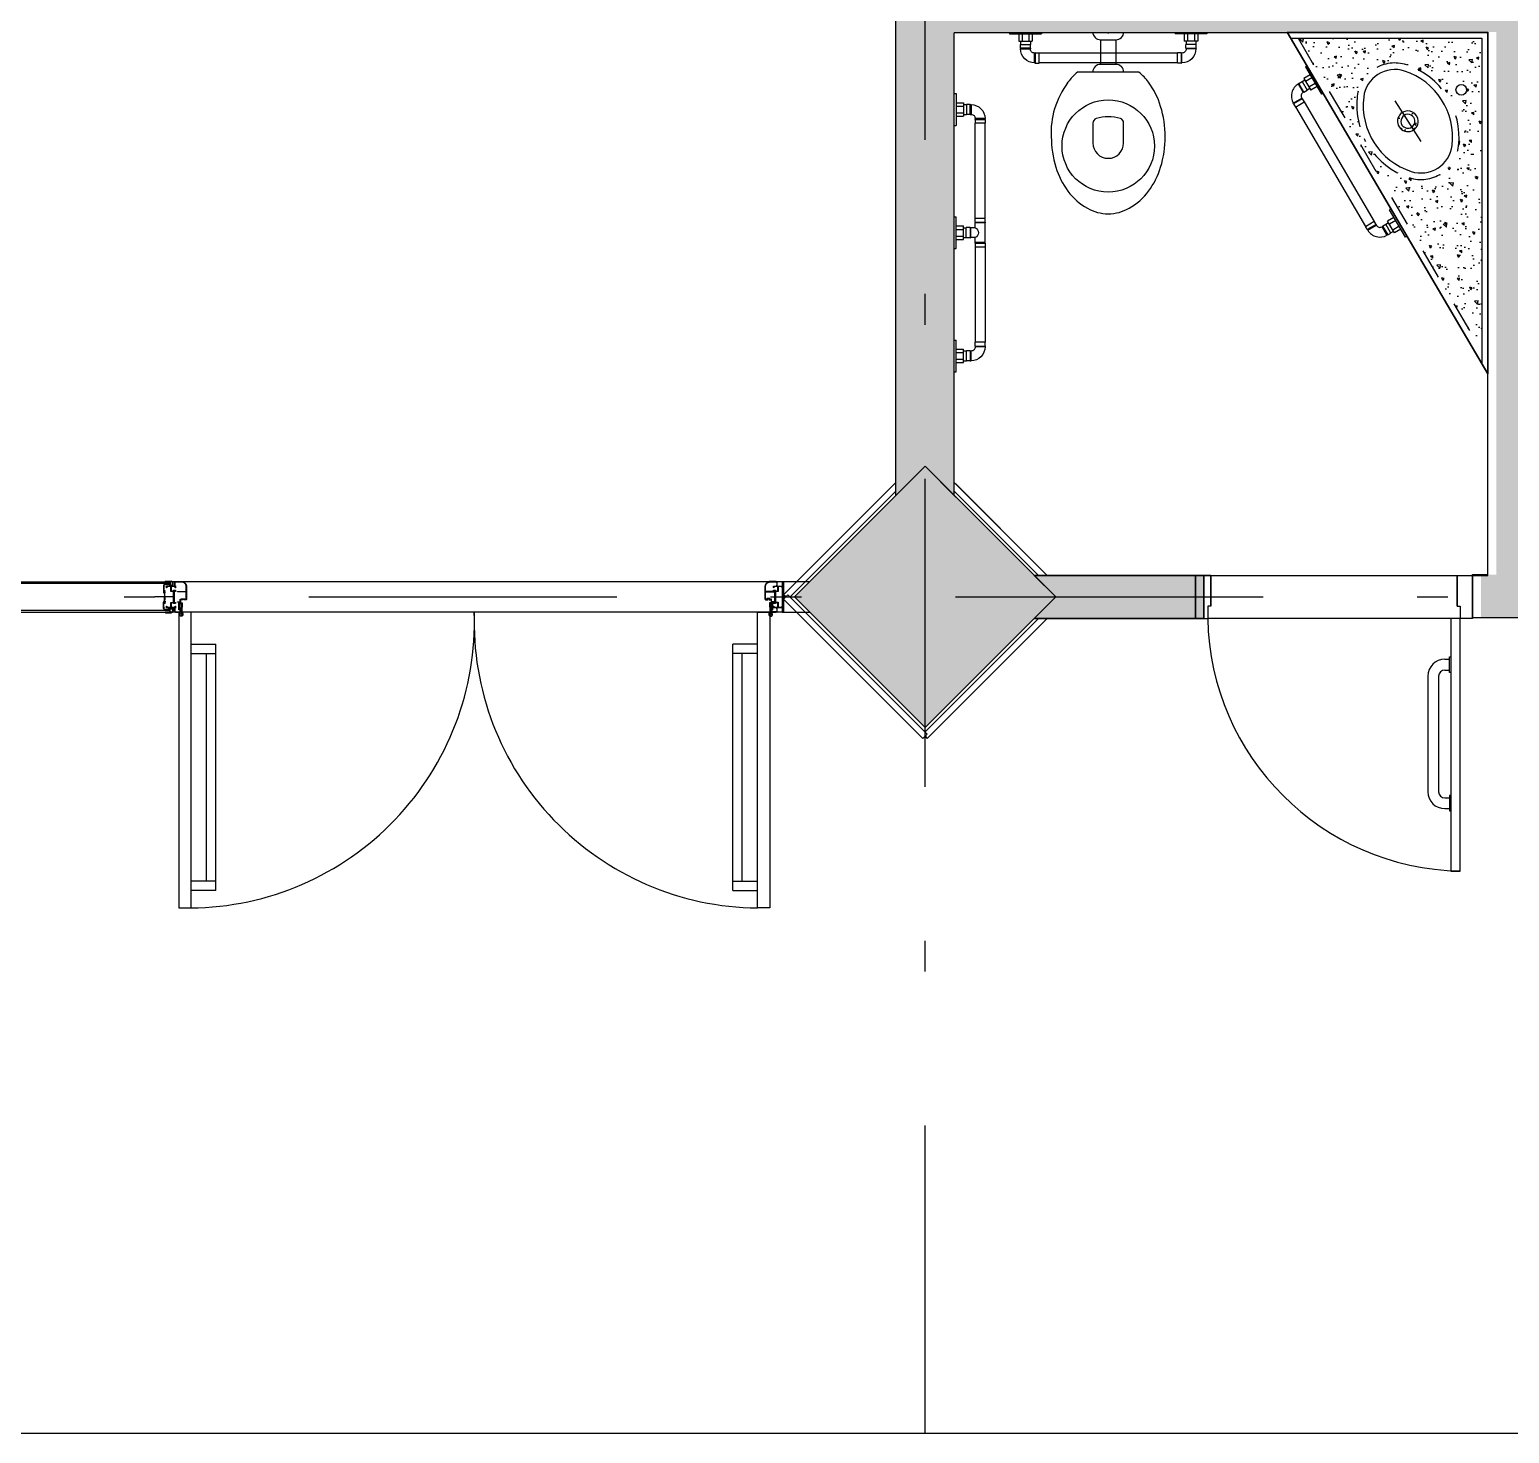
# Model space of a CAD drawing. Header units: millimetres. Extents: x 182 to 575, y -105 to 95.
# Drawn here: x 334.908 to 339.714, y 41.71 to 46.269 of the extents above; entities that cross this region are included whole.
import ezdxf

# ---------------------------------------------------------------- set-up
doc = ezdxf.new("R2010")
doc.units = ezdxf.units.MM
doc.header["$MEASUREMENT"] = 0
for name, pattern in [('DASHDOT', [1, 0.5, -0.25, 0, -0.25]), ('DASHED', [0.75, 0.5, -0.25]), ('XR_BL2_AND_MON-REV15$0$DASHDOT', [1, 0.5, -0.25, 0, -0.25])]:
    doc.linetypes.add(name, pattern=pattern)
for name, color, linetype in [('ALV_HT', 253, 'Continuous'), ('base', 253, 'Continuous'), ('COB_PROJ_EST', 1, 'Continuous'), ('CORRIMÃO', 41, 'Continuous'), ('EIXOS', 31, 'DASHDOT'), ('PVC', 2, 'Continuous'), ('SAN', 1, 'Continuous'), ('XR_BL2_AND_MON-REV15$0$EIXOS_PERFIL', 181, 'XR_BL2_AND_MON-REV15$0$DASHDOT'), ('XR_BL2_AND_MON-REV15$0$PERFIL_DIV', 41, 'Continuous')]:
    doc.layers.add(name, color=color, linetype=linetype)

# ---------------------------------------------------------------- blocks, each defined once
blk = doc.blocks.new('XR_BL2_AND_MON-REV15$0$P50X50')
at = {"layer": 'base'}
blk.add_hatch(color=256, dxfattribs=at).paths.add_polyline_path([(0, -0.4243), (0.4243, 0), (0, 0.4243), (-0.4243, 0)])
at = {"layer": 'base', "linetype": 'ByBlock'}
blk.add_lwpolyline([(0, -0.4243), (0.4243, 0), (0, 0.4243), (-0.4243, 0)], close=True, dxfattribs=at)
blk = doc.blocks.new('XR_BL2_AND_MON-REV15$0$PILAR 60X60_45')
at = {"layer": 'base'}
blk.add_blockref('XR_BL2_AND_MON-REV15$0$P50X50', (0, 0), dxfattribs=at)
blk = doc.blocks.new('W_BARRA_VASO_3ART2')
at = {"layer": 'PVC', "color": 0}
for p, q in [((0, 0), (0, -0.006)), ((0.103, 0), (0.103, -0.006)), ((0.4, 0), (0.4, -0.006)), ((0.503, 0), (0.503, -0.006)), ((0.8, 0), (0.8, -0.006)), ((0.903, 0), (0.903, -0.006)), ((0, -0.006), (0.103, -0.006)), ((0.0296, -0.006), (0.0296, -0.03)), ((0.0296, -0.03), (0.0734, -0.03)), ((0.0349, -0.052), (0.0349, -0.04)), ((0.0349, -0.04), (0.068, -0.04)), ((0.0356, -0.03), (0.0356, -0.04)), ((0.0406, -0.006), (0.0406, -0.03)), ((0.0624, -0.006), (0.0624, -0.03)), ((0.0673, -0.03), (0.0673, -0.04)), ((0.068, -0.052), (0.068, -0.04)), ((0.0734, -0.006), (0.0734, -0.03)), ((0.503, -0.006), (0.4, -0.006)), ((0.4296, -0.006), (0.4296, -0.03)), ((0.4734, -0.03), (0.4296, -0.03)), ((0.4349, -0.051), (0.4349, -0.039)), ((0.4681, -0.039), (0.4349, -0.039)), ((0.4356, -0.03), (0.4356, -0.039)), ((0.4406, -0.006), (0.4406, -0.03)), ((0.4624, -0.006), (0.4624, -0.03)), ((0.4674, -0.03), (0.4674, -0.039)), ((0.4681, -0.051), (0.4681, -0.039)), ((0.4734, -0.006), (0.4734, -0.03)), ((0.903, -0.006), (0.8, -0.006)), ((0.8296, -0.006), (0.8296, -0.03)), ((0.8734, -0.03), (0.8296, -0.03)), ((0.8681, -0.04), (0.835, -0.04)), ((0.835, -0.052), (0.835, -0.04)), ((0.8356, -0.03), (0.8356, -0.04)), ((0.8406, -0.006), (0.8406, -0.03)), ((0.8624, -0.006), (0.8624, -0.03)), ((0.8674, -0.03), (0.8674, -0.04)), ((0.8681, -0.052), (0.8681, -0.04)), ((0.8734, -0.006), (0.8734, -0.03)), ((0.068, -0.052), (0.0349, -0.052)), ((0.0349, -0.052), (0.0356, -0.0546)), ((0.0356, -0.0546), (0.0674, -0.0546)), ((0.068, -0.052), (0.0674, -0.0546)), ((0.0835, -0.0675), (0.0809, -0.0681)), ((0.0809, -0.0999), (0.0809, -0.0681)), ((0.0835, -0.0675), (0.0835, -0.1006)), ((0.0835, -0.0675), (0.0955, -0.0675)), ((0.0955, -0.1006), (0.0955, -0.0675)), ((0.405, -0.0681), (0.0955, -0.0681)), ((0.405, -0.1006), (0.405, -0.0674)), ((0.417, -0.0674), (0.405, -0.0674)), ((0.417, -0.0674), (0.417, -0.1006)), ((0.417, -0.0674), (0.4195, -0.0681)), ((0.4195, -0.0999), (0.4195, -0.0681)), ((0.4356, -0.0681), (0.4195, -0.0681)), ((0.4349, -0.051), (0.4356, -0.0535)), ((0.4349, -0.051), (0.4681, -0.051)), ((0.4674, -0.0535), (0.4356, -0.0535)), ((0.4356, -0.0681), (0.4356, -0.0535)), ((0.4681, -0.051), (0.4674, -0.0535)), ((0.4674, -0.0681), (0.4674, -0.0535)), ((0.4835, -0.0681), (0.4674, -0.0681)), ((0.486, -0.0674), (0.4835, -0.0681)), ((0.4835, -0.0999), (0.4835, -0.0681)), ((0.486, -0.0674), (0.486, -0.1006)), ((0.486, -0.0674), (0.498, -0.0674)), ((0.498, -0.1006), (0.498, -0.0674)), ((0.498, -0.0681), (0.8075, -0.0681)), ((0.8075, -0.1006), (0.8075, -0.0675)), ((0.8195, -0.0675), (0.8075, -0.0675)), ((0.8195, -0.0675), (0.8195, -0.1006)), ((0.8195, -0.0675), (0.8221, -0.0681)), ((0.8221, -0.0999), (0.8221, -0.0681)), ((0.835, -0.052), (0.8681, -0.052)), ((0.835, -0.052), (0.8356, -0.0546)), ((0.8674, -0.0546), (0.8356, -0.0546)), ((0.8681, -0.052), (0.8674, -0.0546)), ((0.0835, -0.1006), (0.0809, -0.0999)), ((0.0835, -0.1006), (0.0955, -0.1006)), ((0.405, -0.0999), (0.0955, -0.0999)), ((0.417, -0.1006), (0.405, -0.1006)), ((0.4171, -0.1005), (0.4195, -0.0999)), ((0.4835, -0.0999), (0.4195, -0.0999)), ((0.486, -0.1006), (0.4835, -0.0999)), ((0.486, -0.1006), (0.498, -0.1006)), ((0.498, -0.0999), (0.8075, -0.0999)), ((0.8195, -0.1006), (0.8075, -0.1006)), ((0.8195, -0.1006), (0.8221, -0.0999))]:
    blk.add_line(p, q, dxfattribs=at)
for centre, radius, start, end in [((0.0809, -0.0546), 0.0453, 179.998, 270.002), ((0.0809, -0.0546), 0.0136, 179.5263, 270), ((0.4515, -0.0615), 0.0172, 202.6199, 337.3801), ((0.8221, -0.0546), 0.0136, 270, 0.4737), ((0.8221, -0.0546), 0.0453, 269.998, 0.002)]:
    blk.add_arc(centre, radius, start, end, dxfattribs=at)
blk = doc.blocks.new('BAC-PL2')
for p, q in [((0, 0), (0.005, 0)), ((0.025, 0.025), (0.105, 0.025)), ((0.025, -0.025), (0.105, -0.025))]:
    blk.add_line(p, q)
for points in [[(0.13, 0.0998), (0.13, -0.0998, 0.056984), (0.1632, -0.1308, 0.085116), (0.2494, -0.1743, 0.090221), (0.34, -0.185, 0.074494), (0.4387, -0.1702, 0.085116), (0.5168, -0.1308, 0.106255), (0.5723, -0.0677, 0.128271), (0.59, 0, 0.128271), (0.5723, 0.0677, 0.106255), (0.5168, 0.1308, 0.085116), (0.4387, 0.1702, 0.074494), (0.34, 0.185, 0.074494), (0.2413, 0.1702, 0.085116), (0.1632, 0.1308, 0.056984)], [(0.2955, 0.05, 0.326276), (0.2812, 0.0396, 0.155871), (0.2812, -0.0396, 0.326276), (0.2955, -0.05), (0.36, -0.05, 1), (0.36, 0.05)]]:
    blk.add_lwpolyline(points, format="xyb", close=True)
for points in [[(0, -0.05, 0.414214), (0.025, -0.025), (0.025, 0.025, 0.414483), (0, 0.05)], [(0.13, 0.05, 0.414483), (0.105, 0.025), (0.105, -0.025, 0.414214), (0.13, -0.05)]]:
    blk.add_lwpolyline(points, format="xyb")
blk.add_circle((0.37, 0), 0.15)
blk = doc.blocks.new('DEF')
at = {"layer": 'PVC', "color": 0}
for p, q in [((0, 0.6406), (0.006, 0.6406)), ((0.006, 0.6406), (0.006, 0.5376)), ((0.006, 0.611), (0.03, 0.611)), ((0.006, 0.6001), (0.03, 0.6001)), ((0.006, 0.5782), (0.03, 0.5782)), ((0.03, 0.611), (0.03, 0.5672)), ((0.03, 0.605), (0.04, 0.605)), ((0.04, 0.6057), (0.04, 0.5726)), ((0.052, 0.6057), (0.04, 0.6057)), ((0.052, 0.5726), (0.052, 0.6057)), ((0.052, 0.6057), (0.0546, 0.605)), ((0.0546, 0.605), (0.0546, 0.5733)), ((0, 0.5376), (0.006, 0.5376)), ((0.006, 0.5672), (0.03, 0.5672)), ((0.03, 0.5732), (0.04, 0.5732)), ((0.052, 0.5726), (0.04, 0.5726)), ((0.052, 0.5726), (0.0546, 0.5733)), ((0.0675, 0.5571), (0.0681, 0.5597)), ((0.0675, 0.5571), (0.1006, 0.5571)), ((0.0675, 0.5571), (0.0675, 0.5451)), ((0.1006, 0.5451), (0.0675, 0.5451)), ((0.0999, 0.5597), (0.0681, 0.5597)), ((0.0681, 0.0955), (0.0681, 0.5451)), ((0.1006, 0.5571), (0.0999, 0.5597)), ((0.0999, 0.0955), (0.0999, 0.5451)), ((0.1006, 0.5571), (0.1006, 0.5451)), ((0, 0.103), (0.006, 0.103)), ((0.006, 0), (0.006, 0.103)), ((0.006, 0.0734), (0.03, 0.0734)), ((0.006, 0.0624), (0.03, 0.0624)), ((0.03, 0.0296), (0.03, 0.0734)), ((0.03, 0.0673), (0.04, 0.0673)), ((0.052, 0.068), (0.04, 0.068)), ((0.04, 0.0349), (0.04, 0.068)), ((0.052, 0.068), (0.052, 0.0349)), ((0.052, 0.068), (0.0546, 0.0674)), ((0.0546, 0.0356), (0.0546, 0.0674)), ((0.1006, 0.0955), (0.0675, 0.0955)), ((0.0675, 0.0835), (0.0675, 0.0955)), ((0.0675, 0.0835), (0.1006, 0.0835)), ((0.0675, 0.0835), (0.0681, 0.0809)), ((0.0999, 0.0809), (0.0681, 0.0809)), ((0.1006, 0.0835), (0.0999, 0.0809)), ((0.1006, 0.0835), (0.1006, 0.0955)), ((0, 0), (0.006, 0)), ((0.006, 0.0406), (0.03, 0.0406)), ((0.006, 0.0296), (0.03, 0.0296)), ((0.03, 0.0356), (0.04, 0.0356)), ((0.052, 0.0349), (0.04, 0.0349)), ((0.052, 0.0349), (0.0546, 0.0356))]:
    blk.add_line(p, q, dxfattribs=at)
for centre, radius, start, end in [((0.0546, 0.5597), 0.0453, 359.998, 90.002), ((0.0546, 0.5597), 0.0136, 0, 90.4737), ((0.0546, 0.0809), 0.0136, 269.5263, 0), ((0.0546, 0.0809), 0.0453, 269.998, 0.002)]:
    blk.add_arc(centre, radius, start, end, dxfattribs=at)
blk = doc.blocks.new('XR_BL2_AND_MON-REV15$0$DI_LEIT12V3')
at = {"layer": 'XR_BL2_AND_MON-REV15$0$EIXOS_PERFIL'}
blk.add_line((-6.3, 0), (58.6, 0), dxfattribs=at)
at = {"layer": 'XR_BL2_AND_MON-REV15$0$PERFIL_DIV'}
for p, q in [((24, 51), (5.8, 51)), ((8.5, 49.5), (8.5, 40)), ((25, 49.5), (25, 50)), ((0, 35), (0, 44.5)), ((0, 35), (1.5, 35)), ((1.5, 38), (1.5, 44.5)), ((8.5, 38), (1.5, 38)), ((1.5, 36.5), (8.5, 36.5)), ((1.5, 35), (1.5, 36.5)), ((8.5, 40), (8.5, 40)), ((8.5, 40), (8.5, 38)), ((8.5, 36.5), (8.5, 35)), ((8.5, 35), (15, 35)), ((24.8, 42.2), (10, 42.2)), ((10, 36.5), (10, 41)), ((10, 41), (16.4, 41)), ((15, 36.5), (10, 36.5)), ((15, 35), (15, 36.5)), ((23, 41), (24.8, 41)), ((0, -35), (0, -44.5)), ((0, -35), (1.5, -35)), ((1.5, -35), (1.5, -36.5)), ((1.5, -36.5), (8.5, -36.5)), ((1.5, -38), (1.5, -44.5)), ((8.5, -38), (1.5, -38)), ((8.5, -35), (15, -35)), ((8.5, -36.5), (8.5, -35)), ((8.5, -40), (8.5, -38)), ((8.5, -40), (8.5, -40)), ((8.5, -49.5), (8.5, -40)), ((10, -36.5), (10, -41)), ((15, -36.5), (10, -36.5)), ((10, -41), (16.4, -41)), ((24.8, -42.2), (10, -42.2)), ((15, -35), (15, -36.5)), ((23, -41), (24.8, -41)), ((24, -51), (5.8, -51)), ((25, -49.5), (25, -50))]:
    blk.add_line(p, q, dxfattribs=at)
at = {"layer": 'XR_BL2_AND_MON-REV15$0$PERFIL_DIV', "linetype": 'Continuous'}
for p, q in [((5.9, 49.5), (8.5, 49.5)), ((10, 42.2), (10, 49.5)), ((10, 49.5), (25, 49.5)), ((25, 1.5), (25, 0)), ((25, 1.5), (26, 1.5)), ((25, 0), (27.5, 0)), ((25, 0), (27.5, 0)), ((25, 0), (27.5, 0)), ((25, -1.5), (25, 0)), ((25, 0), (27.5, 0)), ((25.4, 18.4), (25.4, 19.7)), ((25.4, 14), (25.4, 15.4)), ((26, 1.5), (26, 8.8)), ((26.6, 11.2), (27.6, 12.7)), ((26.8, 36.5), (26.8, 35)), ((26.8, 36.5), (29.4, 36.5)), ((26.8, 35), (29.3, 35)), ((26.9, 19), (26.9, 18.7)), ((26.9, 15.1), (26.9, 14.8)), ((27.5, 8.9), (27.5, 0)), ((27.5, -8.9), (27.5, 0)), ((27.7, 19), (27.7, 18.7)), ((27.7, 15.1), (27.7, 14.8)), ((28.2, 11.4), (29.8, 14.1)), ((29.1, 17.3), (29.4, 17.3)), ((29.1, 16.5), (29.4, 16.5)), ((29.4, 36.5), (29.3, 36.8)), ((29.3, 35), (29.3, 20.3)), ((30.5, 37), (30.5, 16.7)), ((10, -42.2), (10, -49.5)), ((25, -1.5), (26, -1.5)), ((25.4, -14), (25.4, -15.4)), ((25.4, -18.4), (25.4, -19.7)), ((26, -1.5), (26, -8.8)), ((26.6, -11.2), (27.6, -12.7)), ((26.8, -35), (29.3, -35)), ((26.8, -36.5), (26.8, -35)), ((26.8, -36.5), (29.4, -36.5)), ((26.9, -15.1), (26.9, -14.8)), ((26.9, -19), (26.9, -18.7)), ((27.7, -15.1), (27.7, -14.8)), ((27.7, -19), (27.7, -18.7)), ((28.2, -11.4), (29.8, -14.1)), ((29.1, -16.5), (29.4, -16.5)), ((29.1, -17.3), (29.4, -17.3)), ((29.3, -35), (29.3, -20.3)), ((29.4, -36.5), (29.3, -36.8)), ((30.5, -37), (30.5, -16.7)), ((5.9, -49.5), (8.5, -49.5)), ((10, -49.5), (25, -49.5))]:
    blk.add_line(p, q, dxfattribs=at)
at = {"layer": 'XR_BL2_AND_MON-REV15$0$PERFIL_DIV'}
for centre, radius, start, end in [((6, 44.9), 6.07, 90.5943, 185.4313), ((6, 44.9), 4.57, 90.5943, 185.4313), ((24, 50), 1, 0, 90), ((6, -44.9), 6.07, 174.5687, 269.4057), ((6, -44.9), 4.57, 174.5687, 269.4057), ((24, -50), 1, 270, 0)]:
    blk.add_arc(centre, radius, start, end, dxfattribs=at)
at = {"layer": 'XR_BL2_AND_MON-REV15$0$PERFIL_DIV', "linetype": 'Continuous'}
for centre, radius, start, end in [((19.7, 47.4), 7.23, 242.7929, 297.2071), ((24, 35.6), 6.6, 11.8368, 83.416), ((24.3, 36), 5.05, 9.9202, 84.746), ((25.7, 19.7), 0.3, 118.0213, 180), ((25.7, 18.4), 0.3, 180, 315.2481), ((25.7, 15.4), 0.3, 44.7519, 180), ((25.7, 14), 0.3, 180, 241.9787), ((27.3, 16.9), 3.55, 62.9643, 118.0213), ((27.3, 16.9), 3.55, 241.9787, 269.2788), ((27.3, 16.9), 1.85, 102.4869, 135.2481), ((27.3, 16.9), 1.85, 224.7519, 257.5131), ((30.6, 8.8), 4.68, 148.731, 180), ((27.3, 16.9), 2.15, 79.2778, 100.7222), ((27.3, 16.9), 2.15, 259.2778, 280.7222), ((27.2, 12.9), 0.4, 328.731, 89.2788), ((32.5, 8.9), 5, 148.731, 180), ((27.3, 16.9), 1.85, 12.4869, 77.5131), ((27.3, 16.9), 1.85, 282.4869, 347.5131), ((29, 20.3), 0.3, 242.9643, 0), ((27.3, 16.9), 2.15, 349.2778, 10.7222), ((25.5, 16.7), 5, 328.731, 0), ((19.7, -47.4), 7.23, 62.7929, 117.2071), ((24.3, -36), 5.05, 275.254, 350.0798), ((24, -35.6), 6.6, 276.584, 348.1632), ((25.7, -14), 0.3, 118.0213, 180), ((25.7, -15.4), 0.3, 180, 315.2481), ((25.7, -18.4), 0.3, 44.7519, 180), ((25.7, -19.7), 0.3, 180, 241.9787), ((27.3, -16.9), 3.55, 90.7212, 118.0213), ((27.3, -16.9), 3.55, 241.9787, 297.0357), ((27.3, -16.9), 1.85, 102.4869, 135.2481), ((27.3, -16.9), 1.85, 224.7519, 257.5131), ((30.6, -8.8), 4.68, 180, 211.269), ((27.3, -16.9), 2.15, 79.2778, 100.7222), ((27.3, -16.9), 2.15, 259.2778, 280.7222), ((27.2, -12.9), 0.4, 270.7212, 31.269), ((32.5, -8.9), 5, 180, 211.269), ((27.3, -16.9), 1.85, 12.4869, 77.5131), ((27.3, -16.9), 1.85, 282.4869, 347.5131), ((29, -20.3), 0.3, 0, 117.0357), ((27.3, -16.9), 2.15, 349.2778, 10.7222), ((25.5, -16.7), 5, 0, 31.269)]:
    blk.add_arc(centre, radius, start, end, dxfattribs=at)

msp = doc.modelspace()

# ---------------------------------------------------------------- hatches: boundary and pattern name
at = {"layer": 'base'}
for points in [[(342.8713, 48.7989), (342.8713, 50.5458), (343.0413, 50.5458), (343.0413, 50.4558), (343.0113, 50.4558), (343.0113, 47.0021), (343.0413, 47.0021), (343.0413, 46.9121), (342.8713, 46.9121), (342.8713, 48.6589), (339.8117, 48.6589), (339.8117, 44.4989), (341.2993, 44.4989), (341.2993, 44.3589), (339.6217, 44.3589), (339.6217, 44.4989), (339.6717, 44.4989), (339.6717, 46.2607), (337.9113, 46.2607), (337.9113, 44.7582), (337.8163, 44.8532), (337.7213, 44.7582), (337.7213, 49.0389), (338.8217, 49.0389), (338.8217, 48.8989), (337.9113, 48.8989), (337.9113, 46.4007), (339.6717, 46.4007), (339.6717, 48.8989), (339.6217, 48.8989), (339.6217, 49.0389), (339.6717, 49.0389), (339.6717, 52.9589), (338.1706, 52.9589), (338.2406, 53.0289), (338.1706, 53.0989), (341.2993, 53.0989), (341.2993, 52.9589), (339.8117, 52.9589), (339.8117, 48.7989)], [(338.1706, 44.4964), (338.2406, 44.4264), (338.1706, 44.3564), (338.6944, 44.3564), (338.6944, 44.4964)], [(338.7217, 44.4964), (338.7217, 44.3564), (338.1706, 44.3564), (338.2406, 44.4264), (338.1706, 44.4964)]]:
    msp.add_hatch(color=256, dxfattribs=at).paths.add_polyline_path(points)
at = {"layer": 'CORRIMÃO', "linetype": 'ByBlock'}
h = msp.add_hatch(dxfattribs=at)
h.set_pattern_fill('AR-CONC', color=0, scale=0.0125, angle=90, style=0)
h.set_pattern_definition([(140, (373.82134, 32.192794), (0.00784402, 0.08965752), [0.009375, -0.103125]), (85, (373.82134, 32.19279), (-0.09402402, -0.01734392), [0.0075, -0.0825]), (190.4514, (373.82199, 32.20027), (-0.08617994, 0.07231367), [0.00796752, -0.08764276]), (136.1842, (373.79634, 32.19279), (0.02068988, 0.13340513), [0.0140625, -0.1546875]), (186.6356, (373.79806, 32.20391), (-0.12176473, 0.11683284), [0.0119513, -0.13146412]), (81.1842, (373.79634, 32.1928), (-0.1217648, 0.11683274), [0.01125, -0.12375]), (111, (373.80259, 32.205294), (0.05032736, 0.07461338), [0.009375, -0.103125]), (56, (373.80259, 32.20529), (-0.09064376, 0.03041442), [0.0075, -0.0825]), (161.4514, (373.80678, 32.21151), (-0.04031631, 0.10502783), [0.00796752, -0.08764276]), (127.5, (373.82134, 32.192794), (-0.041611732, 0.001519982), [0, -0.0815, 0, -0.08375, 0, -0.0828125]), (97.5, (373.82134, 32.192794), (-0.049301464, 0.03288369), [0, -0.04775, 0, -0.079625, 0, -0.0315625]), (57.5, (373.82134, 32.16492), (0.00281936, 0.066727805), [0, -0.03125, 0, -0.0975, 0, -0.129375]), (47.5, (373.82134, 32.15242), (-0.01251312, 0.07289827), [0, -0.040625, 0, -0.06475, 0, -0.091875])])
h.paths.add_polyline_path([(339.0278, 46.2406), (339.3368, 45.7143, -0.069439), (339.4417, 45.5355), (339.6244, 45.2242), (339.6244, 46.2406)])
h.paths.add_polyline_path([(339.549, 45.8899, 0.359179), (339.3801, 46.1542, 0.472393), (339.2202, 46.052, 0.358975), (339.3892, 45.7878, 0.471699)], flags=16)
h.paths.add_polyline_path([(339.528, 45.8924, 0.000015), (339.528, 45.8924, -0.471257), (339.3959, 45.8079, -0.359176), (339.2412, 46.0494, 0.358974), (339.3957, 45.8079, 0.471701)], flags=0)
h.paths.add_polyline_path([(339.4182, 45.9725, -1.732057), (339.3665, 45.9993, -0.577348)], flags=0)
h.paths.add_polyline_path([(339.4037, 45.9832, -1), (339.3655, 45.9588, -1)], flags=0)
h.paths.add_polyline_path([(339.5583, 46.0905, -1), (339.5583, 46.0555, -1)], flags=16)

# ---------------------------------------------------------------- linework, layer by layer
at = {"layer": 'ALV_HT', "color": 0, "ltscale": 0.5}
msp.add_line((338.9929, 46.2606, 195.166), (339.6444, 45.1506, 195.166), dxfattribs=at)
at = {"layer": 'base'}
for p, q in [((337.7213, 44.7557, 195.166), (337.7213, 49.0364, 195.166)), ((337.7213, 44.7557, 195.166), (337.7213, 49.0364, 195.166)), ((337.9113, 44.7557, 195.166), (337.9113, 46.2581, 195.166)), ((339.6444, 46.2581, 195.166), (337.9113, 46.2581, 195.166)), ((337.9113, 44.7557, 195.166), (337.9113, 46.2581, 195.166)), ((339.6444, 46.2581, 195.166), (337.9113, 46.2581, 195.166)), ((339.6444, 44.4989, 195.166), (339.6444, 46.2606, 195.166)), ((339.6444, 44.4964, 195.166), (339.6444, 46.2581, 195.166)), ((339.6444, 44.4964, 195.166), (339.6444, 46.2581, 195.166)), ((337.8163, 44.8507, 195.166), (337.7163, 44.7507, 195.166)), ((337.9163, 44.7507, 195.166), (337.8163, 44.8507, 195.166)), ((337.7213, 44.7698, -19.9735), (337.3779, 44.4264, -19.9735)), ((338.1847, 44.4964, -19.9735), (337.9113, 44.7698, -19.9735)), ((337.9163, 44.7648), (338.1797, 44.5014)), ((338.1706, 44.4964, 195.166), (338.2406, 44.4264, 195.166)), ((338.6944, 44.4964, 195.166), (338.1706, 44.4964, 195.166)), ((338.7217, 44.4964, 195.166), (338.1706, 44.4964, 195.166)), ((338.6944, 44.3564, 195.166), (338.6944, 44.4964, 195.166)), ((338.7217, 44.3564, 195.166), (338.7217, 44.4964, 195.166)), ((338.7444, 44.4964), (338.7444, 44.3964)), ((339.5444, 44.4964), (339.5444, 44.3964)), ((339.5944, 44.3589, 195.166), (339.5944, 44.4989, 195.166)), ((339.5944, 44.4989, 195.166), (339.6444, 44.4989, 195.166)), ((339.5944, 44.3564, 195.166), (339.5944, 44.4964, 195.166)), ((339.5944, 44.4964, 195.166), (339.6444, 44.4964, 195.166)), ((339.5944, 44.3564, 195.166), (339.5944, 44.4964, 195.166)), ((339.5944, 44.4964, 195.166), (339.6444, 44.4964, 195.166)), ((339.5944, 44.3564, 195.166), (339.5944, 44.4964, 195.166)), ((337.3567, 44.4193, -19.9735), (337.8093, 43.9668, -19.9735)), ((337.3709, 44.4335, -19.9735), (337.8234, 43.9809, -19.9735)), ((338.2406, 44.4264, 195.166), (338.1706, 44.3564, 195.166)), ((337.8163, 43.988, -19.9735), (338.1847, 44.3564, -19.9735)), ((337.8234, 43.9668, -19.9735), (338.213, 44.3564, -19.9735)), ((338.1706, 44.3564, 195.166), (338.6944, 44.3564, 195.166)), ((338.1706, 44.3564, 195.166), (338.7217, 44.3564, 195.166)), ((341.2706, 44.3589, 195.166), (339.5944, 44.3589, 195.166)), ((339.5044, 44.2239), (339.5194, 44.2239)), ((339.5044, 44.1889), (339.5194, 44.1889)), ((339.4494, 44.1689), (339.4494, 43.7939)), ((339.4844, 44.1689), (339.4844, 43.7939)), ((337.8163, 43.9739, -19.9735), (337.8093, 43.9668, -19.9735)), ((337.8163, 43.9739, -19.9735), (337.8234, 43.9809, -19.9735)), ((337.8163, 43.9739, -19.9735), (337.8234, 43.9668, -19.9735)), ((339.5044, 43.7739), (339.5194, 43.7739)), ((339.5044, 43.7389), (339.5194, 43.7389))]:
    msp.add_line(p, q, dxfattribs=at)
at = {"layer": 'base', "linetype": 'DASHED', "ltscale": 0.05}
msp.add_line((339.0278, 46.2406, 195.166), (339.6244, 45.2242, 195.166), dxfattribs=at)
at = {"layer": 'base'}
for points in [[(348.7305, 41.7102), (302.2147, 41.7102), (302.2147, 58.4931), (348.7305, 58.4931)], [(339.0046, 46.2406), (339.6244, 46.2406), (339.6244, 45.1847)], [(333.7062, 44.4697), (333.7062, 44.4757), (335.363, 44.4757), (335.363, 44.4697)], [(338.1706, 44.4964), (338.2406, 44.4264), (338.1706, 44.3564), (338.6944, 44.3564), (338.6944, 44.4964)], [(338.7217, 44.4964), (338.7217, 44.3564), (338.1706, 44.3564), (338.2406, 44.4264), (338.1706, 44.4964)], [(333.7062, 44.3827), (333.7062, 44.3767), (335.363, 44.3767), (335.363, 44.3827)], [(339.5544, 44.3564), (339.5244, 44.3564), (339.5244, 43.5364), (339.5544, 43.5364)], [(339.5194, 44.2314), (339.5244, 44.2314), (339.5244, 44.1814), (339.5194, 44.1814)], [(339.5194, 43.7314), (339.5244, 43.7314), (339.5244, 43.7814), (339.5194, 43.7814)]]:
    msp.add_lwpolyline(points, close=True, dxfattribs=at)
for points in [[(338.9929, 46.2606), (339.6444, 46.2606), (339.6444, 45.1506), (338.9929, 46.2606)], [(337.9163, 44.7507), (337.8163, 44.8507), (337.7163, 44.7507)], [(337.7213, 44.7981), (337.3567, 44.4335)], [(338.213, 44.4964), (337.9113, 44.7981)], [(337.9163, 44.7931), (338.208, 44.5014)], [(337.3521, 44.4764), (337.4421, 44.4764)], [(337.3563, 44.4764), (337.4421, 44.4764)], [(338.1706, 44.3564), (338.2406, 44.4264), (338.1706, 44.4964)], [(338.7444, 44.3964), (338.7444, 44.4964), (338.6944, 44.4964), (338.6944, 44.3564), (338.7344, 44.3564)], [(338.7148, 44.4964), (339.5444, 44.4964)], [(338.7421, 44.4964), (339.5717, 44.4964)], [(339.5444, 44.3964), (339.5444, 44.4964), (339.5944, 44.4964), (339.5944, 44.3564), (339.5544, 44.3564)], [(337.3521, 44.3764), (337.4421, 44.3764)], [(337.3563, 44.3764), (337.4421, 44.3764)], [(338.7444, 44.3964), (338.7344, 44.3964), (338.7344, 44.3564)], [(339.5444, 44.3964), (339.5544, 44.3964), (339.5544, 44.3564)], [(339.5444, 44.3564), (338.7344, 44.3564)], [(339.5717, 44.3564), (338.7617, 44.3564)]]:
    msp.add_lwpolyline(points, dxfattribs=at)
at = {"layer": 'base', "linetype": 'DASHED', "ltscale": 0.05}
for points in [[(339.3801, 46.1542, 0.472393), (339.2202, 46.052)], [(339.549, 45.8899, 0.359179), (339.3801, 46.1542)], [(339.2202, 46.052, 0.358975), (339.3892, 45.7878)], [(339.3892, 45.7878, 0.471699), (339.549, 45.8899)]]:
    msp.add_lwpolyline(points, format="xyb", dxfattribs=at)
at = {"layer": 'base'}
for points in [[(339.3736, 46.1341, 0.472527), (339.2412, 46.0494)], [(339.528, 45.8924, 0.359169), (339.3736, 46.1341)], [(339.2412, 46.0494, 0.358974), (339.3957, 45.8079)], [(339.4037, 45.9832, 1), (339.3655, 45.9588)], [(339.3655, 45.9588, 1), (339.4037, 45.9832)], [(339.3957, 45.8079, 0.471701), (339.528, 45.8924)]]:
    msp.add_lwpolyline(points, format="xyb", dxfattribs=at)
msp.add_lwpolyline([(339.3665, 45.9993, 1.732057), (339.4182, 45.9725, 0.577348)], format="xyb", close=True, dxfattribs=at)
for centre, radius, start, end in [((339.5703, 44.3724), 0.8361, 181.0931, 268.9069), ((339.5044, 44.1689), 0.055, 90, 180), ((339.5044, 44.1689), 0.02, 90, 180), ((339.5044, 43.7939), 0.055, 180, 270), ((339.5044, 43.7939), 0.02, 180, 270)]:
    msp.add_arc(centre, radius, start, end, dxfattribs=at)
at = {"layer": 'COB_PROJ_EST', "linetype": 'ByBlock'}
for p, q in [((335.3521, 44.4764), (337.3521, 44.4764)), ((337.3521, 44.3764), (335.3521, 44.3764))]:
    msp.add_line(p, q, dxfattribs=at)
at = {"layer": 'COB_PROJ_EST'}
for p, q in [((337.3709, 44.4335, -19.9735), (337.3567, 44.4193, -19.9735)), ((337.3638, 44.4264, -19.9735), (337.3567, 44.4335, -19.9735)), ((335.4321, 44.2731, 195.166), (335.5121, 44.2731, 195.166)), ((335.5121, 43.4731, 195.166), (335.5121, 44.2731, 195.166)), ((337.1921, 43.4731, 195.166), (337.1921, 44.2731, 195.166)), ((337.2721, 44.2731, 195.166), (337.1921, 44.2731, 195.166)), ((335.4321, 44.2431, 195.166), (335.5121, 44.2431, 195.166)), ((335.4821, 43.5031, 195.166), (335.4821, 44.2431, 195.166)), ((337.2721, 44.2431, 195.166), (337.1921, 44.2431, 195.166)), ((337.2221, 43.5031, 195.166), (337.2221, 44.2431, 195.166)), ((335.5121, 43.5031, 195.166), (335.4321, 43.5031, 195.166)), ((337.1921, 43.5031, 195.166), (337.2721, 43.5031, 195.166)), ((335.5121, 43.4731, 195.166), (335.4321, 43.4731, 195.166)), ((337.1921, 43.4731, 195.166), (337.2721, 43.4731, 195.166))]:
    msp.add_line(p, q, dxfattribs=at)
at = {"layer": 'COB_PROJ_EST', "linetype": 'Continuous', "flags": 128}
for points in [[(335.3978, 44.3782, -0.414214), (335.3958, 44.3762), (335.383, 44.3762, -0.414214), (335.378, 44.3812), (335.378, 44.3912), (335.3818, 44.3912), (335.3818, 44.39), (335.3795, 44.39), (335.3795, 44.3812, 0.414214), (335.383, 44.3777), (335.3958, 44.3777, 0.414214), (335.3963, 44.3782), (335.3963, 44.3842), (335.3926, 44.3842), (335.3926, 44.4095), (335.3915, 44.4095, -0.75), (335.3895, 44.4095), (335.3885, 44.4095), (335.3885, 44.4107), (335.3963, 44.4107), (335.3963, 44.4187), (335.4028, 44.4187), (335.4015, 44.4207), (335.4121, 44.4207), (335.4108, 44.4187), (335.4158, 44.4187, 0.414214), (335.4163, 44.4192), (335.4163, 44.4425), (335.3885, 44.4425), (335.3885, 44.4437), (335.3895, 44.4437, -0.75), (335.3915, 44.4437), (335.4158, 44.4437, 2.414214), (335.4163, 44.4442), (335.4163, 44.4597, 0.414214), (335.4013, 44.4747), (335.3828, 44.4747, 0.426212), (335.3795, 44.4712), (335.3795, 44.4629, 0.414214), (335.38, 44.4624), (335.3818, 44.4624), (335.3818, 44.4612), (335.378, 44.4612), (335.378, 44.4712, -0.422579), (335.3828, 44.4762), (335.4013, 44.4762, -0.414214), (335.4178, 44.4597), (335.4178, 44.4192, -0.414214), (335.4158, 44.4172), (335.4083, 44.4172), (335.4098, 44.4195), (335.4038, 44.4195), (335.4053, 44.4172), (335.3978, 44.4172), (335.3978, 44.4055), (335.3963, 44.4055), (335.3963, 44.4095), (335.3938, 44.4095), (335.3938, 44.3854), (335.3963, 44.3854), (335.3963, 44.3895), (335.3978, 44.3895), (335.3978, 44.3782)], [(337.3163, 44.3784, 0.414214), (337.3183, 44.3764), (337.3311, 44.3764, 0.414214), (337.3361, 44.3814), (337.3361, 44.3914), (337.3323, 44.3914), (337.3323, 44.3902), (337.3346, 44.3902), (337.3346, 44.3814, -0.414214), (337.3311, 44.3779), (337.3183, 44.3779, -0.414214), (337.3178, 44.3784), (337.3178, 44.3844), (337.3215, 44.3844), (337.3215, 44.4097), (337.3226, 44.4097, 0.75), (337.3246, 44.4097), (337.3256, 44.4097), (337.3256, 44.4109), (337.3178, 44.4109), (337.3178, 44.4189), (337.3113, 44.4189), (337.3126, 44.4209), (337.302, 44.4209), (337.3033, 44.4189), (337.2983, 44.4189, -0.414214), (337.2978, 44.4194), (337.2978, 44.4427), (337.3256, 44.4427), (337.3256, 44.4439), (337.3246, 44.4439, 0.75), (337.3226, 44.4439), (337.2983, 44.4439, -2.414214), (337.2978, 44.4444), (337.2978, 44.4599, -0.414214), (337.3128, 44.4749), (337.3313, 44.4749, -0.426212), (337.3346, 44.4714), (337.3346, 44.4631, -0.414214), (337.3341, 44.4626), (337.3323, 44.4626), (337.3323, 44.4614), (337.3361, 44.4614), (337.3361, 44.4714, 0.422579), (337.3313, 44.4764), (337.3128, 44.4764, 0.414214), (337.2963, 44.4599), (337.2963, 44.4194, 0.414214), (337.2983, 44.4174), (337.3058, 44.4174), (337.3043, 44.4197), (337.3103, 44.4197), (337.3088, 44.4174), (337.3163, 44.4174), (337.3163, 44.4057), (337.3178, 44.4057), (337.3178, 44.4097), (337.3203, 44.4097), (337.3203, 44.3856), (337.3178, 44.3856), (337.3178, 44.3897), (337.3163, 44.3897), (337.3163, 44.3784)], [(335.402, 44.3754, -4.632625), (335.397, 44.3755, 0.294496), (335.3982, 44.3773), (335.3984, 44.39), (335.3984, 44.39), (335.3964, 44.39), (335.3963, 44.3875, -1), (335.3943, 44.3875), (335.3944, 44.392), (335.3949, 44.3925), (335.3949, 44.397), (335.3954, 44.3975), (335.3949, 44.398), (335.395, 44.4025), (335.3945, 44.403), (335.3945, 44.4075, -1), (335.3965, 44.4075), (335.3965, 44.405), (335.3995, 44.405), (335.3994, 44.3932), (335.401, 44.3916), (335.4008, 44.3773, 0.294496), (335.402, 44.3754)], [(335.397, 44.3755, 0.294496), (335.3982, 44.3773), (335.3984, 44.3896), (335.4, 44.3912), (335.4001, 44.4067), (335.4027, 44.4067), (335.4024, 44.3766), (335.4039, 44.3766), (335.4039, 44.374, -3.099483), (335.397, 44.3755)], [(337.3121, 44.3756, 4.632625), (337.3171, 44.3757, -0.294496), (337.3159, 44.3775), (337.3157, 44.3902), (337.3157, 44.3902), (337.3177, 44.3902), (337.3178, 44.3877, 1), (337.3198, 44.3877), (337.3197, 44.3922), (337.3192, 44.3927), (337.3192, 44.3972), (337.3187, 44.3977), (337.3192, 44.3982), (337.3191, 44.4027), (337.3196, 44.4032), (337.3196, 44.4077, 1), (337.3176, 44.4077), (337.3176, 44.4052), (337.3146, 44.4052), (337.3147, 44.3934), (337.3131, 44.3918), (337.3133, 44.3775, -0.294496), (337.3121, 44.3756)], [(337.3171, 44.3757, -0.294496), (337.3159, 44.3775), (337.3157, 44.3898), (337.3141, 44.3914), (337.314, 44.4069), (337.3114, 44.4069), (337.3117, 44.3768), (337.3102, 44.3768), (337.3102, 44.3742, 3.099483), (337.3171, 44.3757)]]:
    msp.add_lwpolyline(points, format="xyb", dxfattribs=at)
at = {"layer": 'COB_PROJ_EST'}
for points in [[(337.3521, 44.4764), (337.3521, 44.3764)], [(337.3563, 44.4764), (337.3563, 44.3764)]]:
    msp.add_lwpolyline(points, dxfattribs=at)
at = {"layer": 'COB_PROJ_EST', "linetype": 'Continuous'}
for points in [[(335.3806, 44.4087), (335.3816, 44.4087, -0.414214), (335.3821, 44.4082), (335.3821, 44.4045), (335.3756, 44.4045), (335.3756, 44.4072), (335.3679, 44.4072), (335.3678, 44.3927), (335.3805, 44.3927), (335.3806, 44.3962), (335.3811, 44.3962, -0.414214), (335.382, 44.3952), (335.382, 44.3912), (335.352, 44.3912), (335.352, 44.3952, -0.414214), (335.3531, 44.3962), (335.3536, 44.3962), (335.3535, 44.3927), (335.3663, 44.3927), (335.3664, 44.4087), (335.3756, 44.4087), (335.3756, 44.4437), (335.3664, 44.4437), (335.3664, 44.4597), (335.3536, 44.4597), (335.3536, 44.4562), (335.3531, 44.4562, -0.414214), (335.3521, 44.4572), (335.3521, 44.4612), (335.3821, 44.4612), (335.3821, 44.4572, -0.414214), (335.3811, 44.4562), (335.3806, 44.4562), (335.3806, 44.4597), (335.3679, 44.4597), (335.3679, 44.4452), (335.3756, 44.4452), (335.3756, 44.448), (335.3821, 44.448), (335.3821, 44.4442, -0.414214), (335.3816, 44.4437), (335.3806, 44.4437), (335.3806, 44.4465), (335.3771, 44.4465), (335.3771, 44.406), (335.3806, 44.406)], [(337.3251, 44.4439), (337.3241, 44.4439, -0.414214), (337.3236, 44.4444), (337.3236, 44.4482), (337.3301, 44.4482), (337.3301, 44.4454), (337.3378, 44.4454), (337.3378, 44.4599), (337.3251, 44.4599), (337.3251, 44.4564), (337.3246, 44.4564, -0.414214), (337.3236, 44.4574), (337.3236, 44.4614), (337.3536, 44.4614), (337.3536, 44.4574, -0.414214), (337.3526, 44.4564), (337.3521, 44.4564), (337.3521, 44.4599), (337.3393, 44.4599), (337.3393, 44.4439), (337.3301, 44.4439), (337.3301, 44.4089), (337.3393, 44.4089), (337.3393, 44.3929), (337.3521, 44.3929), (337.3521, 44.3964), (337.3526, 44.3964, -0.414214), (337.3536, 44.3954), (337.3536, 44.3914), (337.3236, 44.3914), (337.3236, 44.3954, -0.414214), (337.3246, 44.3964), (337.3251, 44.3964), (337.3251, 44.3929), (337.3378, 44.3929), (337.3378, 44.4074), (337.3301, 44.4074), (337.3301, 44.4047), (337.3236, 44.4047), (337.3236, 44.4084, -0.414214), (337.3241, 44.4089), (337.3251, 44.4089), (337.3251, 44.4062), (337.3286, 44.4062), (337.3286, 44.4467), (337.3251, 44.4467)]]:
    msp.add_lwpolyline(points, format="xyb", close=True, dxfattribs=at)
at = {"layer": 'COB_PROJ_EST'}
for points in [[(335.4321, 44.3764), (335.3921, 44.3764), (335.3921, 43.4164), (335.4321, 43.4164)], [(337.2721, 44.3764), (337.3121, 44.3764), (337.3121, 43.4164), (337.2721, 43.4164)]]:
    msp.add_lwpolyline(points, close=True, dxfattribs=at)
at = {"layer": 'COB_PROJ_EST', "linetype": 'Continuous'}
for centre in [(335.3994, 44.37), (337.3147, 44.3702)]:
    msp.add_circle(centre, 0.00325, dxfattribs=at)
at = {"layer": 'COB_PROJ_EST'}
for centre, start, end in [((335.4235, 44.3455), 270.5283, 1.9094), ((337.2806, 44.3455), 178.0906, 269.4717)]:
    msp.add_arc(centre, 0.9291, start, end, dxfattribs=at)
at = {"layer": 'CORRIMÃO', "color": 0, "linetype": 'ByBlock'}
msp.add_line((339.3422, 46.0374, -736.1673), (339.4271, 45.9047, -736.1673), dxfattribs=at)
at = {"layer": 'EIXOS', "linetype": 'DASHDOT', "ltscale": 2}
for p, q in [((337.8163, 41.7102), (337.8163, 58.4931)), ((302.2147, 44.4264), (348.7305, 44.4264))]:
    msp.add_line(p, q, dxfattribs=at)
at = {"layer": 'SAN', "color": 0}
msp.add_circle((339.5583, 46.073), 0.0175, dxfattribs=at)

# ---------------------------------------------------------------- block references
at = {"layer": 'base', "xscale": -1, "rotation": 90}
for name, p in [('DEF', (338.7316, 46.2606, 195.166)), ('W_BARRA_VASO_3ART2', (337.9113, 46.0606))]:
    msp.add_blockref(name, p, dxfattribs=at)
at = {"layer": 'base'}
for name, p, rotation in [('BAC-PL2', (338.4113, 46.2606, 195.166), 270), ('BAC-PL2', (338.4113, 46.2606, 195.166), 270), ('XR_BL2_AND_MON-REV15$0$PILAR 60X60_45', (337.8163, 44.4264), 89.99999999999999)]:
    msp.add_blockref(name, p, dxfattribs=dict(at, rotation=rotation))
at = {"layer": 'COB_PROJ_EST', "xscale": 0.0009999999999763531, "yscale": 0.0009999999999763531, "zscale": 0.0009999999999763531, "rotation": 180}
msp.add_blockref('XR_BL2_AND_MON-REV15$0$DI_LEIT12V3', (335.373, 44.4262, 195.166), dxfattribs=at)
at = {"layer": 'SAN', "color": 7, "rotation": 210.4102562648634}
msp.add_blockref('DEF', (339.0576, 46.1504, 1176.0159), dxfattribs=at)
at = {"layer": 'SAN', "color": 7, "xscale": -1, "rotation": 90}
msp.add_blockref('W_BARRA_VASO_3ART2', (337.9113, 46.0606), dxfattribs=at)

doc.saveas('drawing.dxf')
